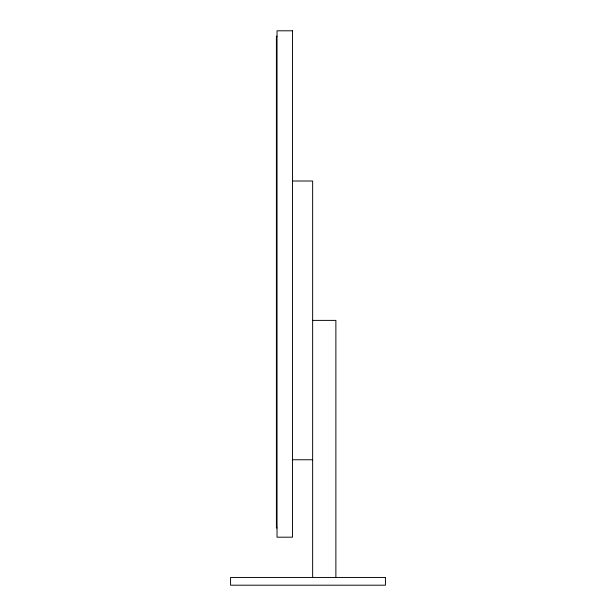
<?xml version="1.0" encoding="UTF-8"?>
<svg xmlns="http://www.w3.org/2000/svg" width="616" height="616" viewBox="0 0 616 616"><rect width="100%" height="100%" fill="white"/><g stroke="black" fill="none" stroke-linecap="round" stroke-linejoin="round"><path stroke-width="0.92" d="M277.031 36.221L276.407 36.221L276.407 527.904L277.031 527.904M292.515 181.012L312.643 181.012L312.643 577.454M312.643 320.389L335.874 320.389L335.874 577.454M292.515 459.759L312.643 459.759M292.515 30.8L277.031 30.8L277.031 537.191L292.515 537.191L292.515 30.8M385.431 577.454L230.569 577.454L230.569 585.2L385.431 585.2L385.431 577.454"/></g></svg>
